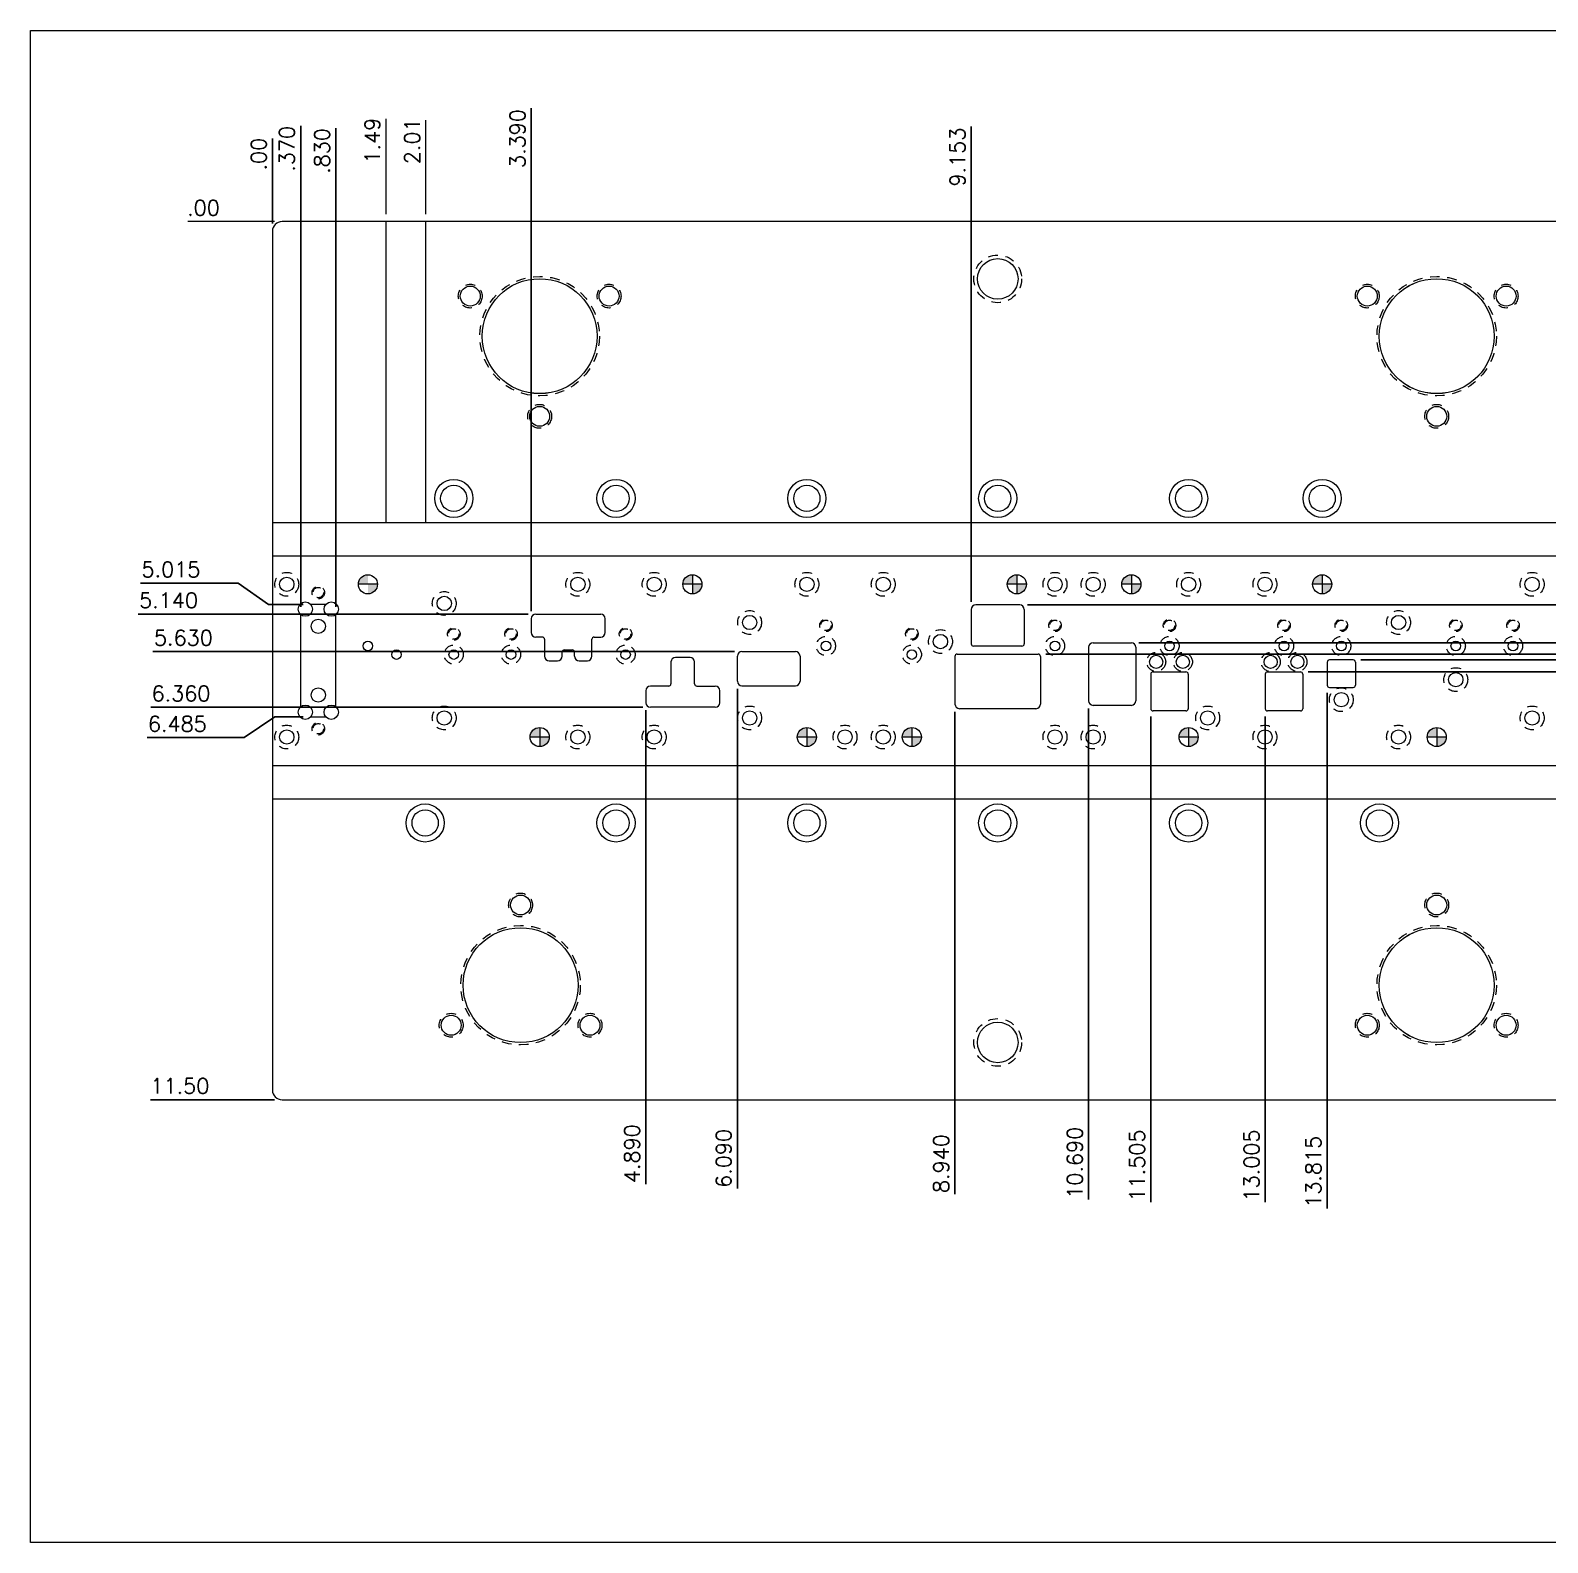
# Model space of a CAD drawing. Header units: inches. Extents: x -3.2 to 71.3, y -17.3 to 2.5.
# Drawn here: x -3.17 to 16.7, y -17.3 to 2.51 of the extents above; entities that cross this region are included whole.
import ezdxf

# ---------------------------------------------------------------- set-up
doc = ezdxf.new("R2010")
doc.units = ezdxf.units.IN
doc.header["$MEASUREMENT"] = 0
doc.header["$PDSIZE"] = 0.05
doc.linetypes.add('HIDDEN2', pattern=[0.1875, 0.125, -0.0625])
for name, color, linetype, lineweight in [('AM_0', 7, 'Continuous', 30), ('STRIPPER-ASSY', 7, 'Continuous', 0), ('STRIPPER-DETAIL', 7, 'Continuous', 0), ('STRIPPER-PLAN_ASSY', 7, 'Continuous', 0)]:
    doc.layers.add(name, color=color, linetype=linetype, lineweight=lineweight)
doc.layers.add('AM_VIEWS', color=1, linetype='Continuous', lineweight=15, plot=False)
doc.styles.get("Standard").update_dxf_attribs({"font": 'ROMANS.SHX'})
doc.dimstyles.new('COMPOSIDIE$6', dxfattribs={"dimscale": 0, "dimtxt": 0.1, "dimasz": 0.1, "dimexe": 0.05, "dimexo": 0.05, "dimgap": 0.04, "dimtad": 1, "dimzin": 4, "dimtxsty": 'Standard', "dimcen": 0, "dimclrd": 3, "dimclre": 7, "dimclrt": 3, "dimazin": 3, "dimtp": 0.1, "dimtm": 0.1, "dimtfac": 0.71, "dimtmove": 0, "dimatfit": 3, "dimfxl": 0.05, "dimtzin": 7, "dimlwd": -1, "dimlwe": -1, "dimarcsym": 1})

# ---------------------------------------------------------------- blocks, each defined once
blk = doc.blocks.new('*D13')
at = {"layer": 'AM_0', "color": 7, "transparency": 16777216}
blk.add_line((0, -0.025), (0, 1.089), dxfattribs=at)
at = {"layer": 'Defpoints', "color": 0, "transparency": 16777216}
for p in [(0, 0.599), (0, 0), (0, -0.125)]:
    blk.add_point(p, dxfattribs=at)
at = {"layer": 'AM_0', "color": 3, "transparency": 16777216, "insert": (-0.18, 0.884), "char_height": 0.2, "attachment_point": 5, "rotation": 90}
blk.add_mtext('\\A1;.00', dxfattribs=at)
blk = doc.blocks.new('*D14')
at = {"layer": 'AM_0', "color": 7, "transparency": 16777216}
blk.add_line((19, -0.025), (19, 1.597), dxfattribs=at)
at = {"layer": 'Defpoints', "color": 0, "transparency": 16777216}
for p in [(19, 0.746), (0, 0), (19, -0.125)]:
    blk.add_point(p, dxfattribs=at)
at = {"layer": 'AM_0', "color": 3, "transparency": 16777216, "insert": (18.82, 1.212), "char_height": 0.2, "attachment_point": 5, "rotation": 90}
blk.add_mtext('\\A1;19.00', dxfattribs=at)
blk = doc.blocks.new('*D15')
at = {"layer": 'AM_0', "color": 7, "transparency": 16777216}
blk.add_line((0.025, -11.5), (-1.599, -11.5), dxfattribs=at)
at = {"layer": 'Defpoints', "color": 0, "transparency": 16777216}
for p in [(0, 0), (-0.747, -11.5), (0.125, -11.5)]:
    blk.add_point(p, dxfattribs=at)
at = {"layer": 'AM_0', "color": 3, "transparency": 16777216, "insert": (-1.213, -11.32), "char_height": 0.2, "attachment_point": 5}
blk.add_mtext('\\A1;11.50', dxfattribs=at)
blk = doc.blocks.new('*D18')
at = {"layer": 'AM_0', "color": 7, "transparency": 16777216}
blk.add_line((25.151, -4.375), (23.611, -4.375), dxfattribs=at)
at = {"layer": 'Defpoints', "color": 0, "transparency": 16777216}
for p in [(-1.05, 0), (24.301, -4.375), (25.251, -4.375)]:
    blk.add_point(p, dxfattribs=at)
at = {"layer": 'AM_0', "color": 3, "transparency": 16777216, "insert": (23.916, -4.195), "char_height": 0.2, "attachment_point": 5}
blk.add_mtext('\\A1;4.38', dxfattribs=at)
blk = doc.blocks.new('*D19')
at = {"layer": 'AM_0', "color": 7, "transparency": 16777216}
blk.add_line((24.843, -3.94), (23.488, -3.94), dxfattribs=at)
at = {"layer": 'Defpoints', "color": 0, "transparency": 16777216}
for p in [(-1.05, 0), (24.187, -3.94), (24.943, -3.94)]:
    blk.add_point(p, dxfattribs=at)
at = {"layer": 'AM_0', "color": 3, "transparency": 16777216, "insert": (23.797, -3.76), "char_height": 0.2, "attachment_point": 5}
blk.add_mtext('\\A1;3.94', dxfattribs=at)
blk = doc.blocks.new('*D20')
at = {"layer": 'AM_0', "color": 7, "transparency": 16777216}
blk.add_line((25.151, -7.125), (23.949, -7.125), dxfattribs=at)
at = {"layer": 'Defpoints', "color": 0, "transparency": 16777216}
for p in [(-1.05, 0), (24.639, -7.125), (25.251, -7.125)]:
    blk.add_point(p, dxfattribs=at)
at = {"layer": 'AM_0', "color": 3, "transparency": 16777216, "insert": (24.254, -6.945), "char_height": 0.2, "attachment_point": 5}
blk.add_mtext('\\A1;7.13', dxfattribs=at)
blk = doc.blocks.new('*D21')
at = {"layer": 'AM_0', "color": 7, "transparency": 16777216}
blk.add_line((24.843, -7.56), (23.728, -7.56), dxfattribs=at)
at = {"layer": 'Defpoints', "color": 0, "transparency": 16777216}
for p in [(-1.05, 0), (24.418, -7.56), (24.943, -7.56)]:
    blk.add_point(p, dxfattribs=at)
at = {"layer": 'AM_0', "color": 3, "transparency": 16777216, "insert": (24.033, -7.38), "char_height": 0.2, "attachment_point": 5}
blk.add_mtext('\\A1;7.56', dxfattribs=at)
blk = doc.blocks.new('*D24')
at = {"layer": 'Defpoints', "color": 0, "transparency": 16777216}
for p in [(-0.62, 0), (0, 0), (0.125, 0)]:
    blk.add_point(p, dxfattribs=at)
at = {"layer": 'STRIPPER-PLAN_ASSY', "color": 7, "transparency": 16777216}
blk.add_line((0.025, 0), (-1.109, 0), dxfattribs=at)
at = {"layer": 'STRIPPER-PLAN_ASSY', "color": 3, "transparency": 16777216, "insert": (-0.904, 0.18), "char_height": 0.2, "attachment_point": 5}
blk.add_mtext('\\A1;.00', dxfattribs=at)
blk = doc.blocks.new('*D30')
at = {"layer": 'Defpoints', "color": 0, "transparency": 16777216}
for p in [(1.488, 0.696), (0, 0), (1.488, 0)]:
    blk.add_point(p, dxfattribs=at)
at = {"layer": 'STRIPPER-PLAN_ASSY', "color": 7, "transparency": 16777216}
blk.add_line((1.488, 0.1), (1.488, 1.347), dxfattribs=at)
at = {"layer": 'STRIPPER-PLAN_ASSY', "color": 3, "transparency": 16777216, "insert": (1.308, 1.061), "char_height": 0.2, "attachment_point": 5, "rotation": 90}
blk.add_mtext('\\A1;1.49', dxfattribs=at)
blk = doc.blocks.new('*D31')
at = {"layer": 'Defpoints', "color": 0, "transparency": 16777216}
for p in [(2.01, 0.696), (0, 0), (2.01, 0)]:
    blk.add_point(p, dxfattribs=at)
at = {"layer": 'STRIPPER-PLAN_ASSY', "color": 7, "transparency": 16777216}
blk.add_line((2.01, 0.1), (2.01, 1.328), dxfattribs=at)
at = {"layer": 'STRIPPER-PLAN_ASSY', "color": 3, "transparency": 16777216, "insert": (1.83, 1.052), "char_height": 0.2, "attachment_point": 5, "rotation": 90}
blk.add_mtext('\\A1;2.01', dxfattribs=at)
blk = doc.blocks.new('*D32')
at = {"layer": 'AM_0', "color": 7, "transparency": 16777216}
blk.add_line((0.37, -5.047), (0.37, 1.254), dxfattribs=at)
at = {"layer": 'Defpoints', "color": 0, "transparency": 16777216}
for p in [(0.37, 0.574), (0, 0), (0.37, -5.147)]:
    blk.add_point(p, dxfattribs=at)
at = {"layer": 'AM_0', "color": 3, "transparency": 16777216, "insert": (0.19, 0.954), "char_height": 0.2, "attachment_point": 5, "rotation": 90}
blk.add_mtext('\\A1;.370', dxfattribs=at)
blk = doc.blocks.new('*D33')
at = {"layer": 'AM_0', "color": 7, "transparency": 16777216}
blk.add_line((0.83, -5.047), (0.83, 1.225), dxfattribs=at)
at = {"layer": 'Defpoints', "color": 0, "transparency": 16777216}
for p in [(0.83, 0.545), (0, 0), (0.83, -5.147)]:
    blk.add_point(p, dxfattribs=at)
at = {"layer": 'AM_0', "color": 3, "transparency": 16777216, "insert": (0.65, 0.925), "char_height": 0.2, "attachment_point": 5, "rotation": 90}
blk.add_mtext('\\A1;.830', dxfattribs=at)
blk = doc.blocks.new('*D34')
at = {"layer": 'AM_0', "color": 7, "transparency": 16777216}
for p, q in [((-0.45, -4.735), (-1.73, -4.735)), ((-0.05, -5.015), (-0.45, -4.735)), ((0.402, -5.015), (-0.05, -5.015))]:
    blk.add_line(p, q, dxfattribs=at)
at = {"layer": 'Defpoints', "color": 0, "transparency": 16777216}
for p in [(0, 0), (-0.85, -4.735), (0.502, -5.015)]:
    blk.add_point(p, dxfattribs=at)
at = {"layer": 'AM_0', "color": 3, "transparency": 16777216, "insert": (-1.33, -4.555), "char_height": 0.2, "attachment_point": 5}
blk.add_mtext('\\A1;5.015', dxfattribs=at)
blk = doc.blocks.new('*D35')
at = {"layer": 'AM_0', "color": 7, "transparency": 16777216}
for p, q in [((0.029, -6.485), (-0.371, -6.758)), ((0.402, -6.485), (0.029, -6.485)), ((-0.371, -6.758), (-1.641, -6.758))]:
    blk.add_line(p, q, dxfattribs=at)
at = {"layer": 'Defpoints', "color": 0, "transparency": 16777216}
for p in [(0, 0), (0.502, -6.485), (-0.771, -6.758)]:
    blk.add_point(p, dxfattribs=at)
at = {"layer": 'AM_0', "color": 3, "transparency": 16777216, "insert": (-1.246, -6.578), "char_height": 0.2, "attachment_point": 5}
blk.add_mtext('\\A1;6.485', dxfattribs=at)
blk = doc.blocks.new('*D36')
at = {"layer": 'AM_0', "color": 7, "transparency": 16777216}
blk.add_line((3.39, -5.1), (3.39, 1.488), dxfattribs=at)
at = {"layer": 'Defpoints', "color": 0, "transparency": 16777216}
for p in [(3.39, 0.608), (0, 0), (3.39, -5.2)]:
    blk.add_point(p, dxfattribs=at)
at = {"layer": 'AM_0', "color": 3, "transparency": 16777216, "insert": (3.21, 1.088), "char_height": 0.2, "attachment_point": 5, "rotation": 90}
blk.add_mtext('\\A1;3.390', dxfattribs=at)
blk = doc.blocks.new('*D37')
at = {"layer": 'AM_0', "color": 7, "transparency": 16777216}
blk.add_line((4.89, -6.4), (4.89, -12.607), dxfattribs=at)
at = {"layer": 'Defpoints', "color": 0, "transparency": 16777216}
for p in [(0, 0), (4.89, -6.3), (4.89, -11.727)]:
    blk.add_point(p, dxfattribs=at)
at = {"layer": 'AM_0', "color": 3, "transparency": 16777216, "insert": (4.71, -12.207), "char_height": 0.2, "attachment_point": 5, "rotation": 90}
blk.add_mtext('\\A1;4.890', dxfattribs=at)
blk = doc.blocks.new('*D38')
at = {"layer": 'AM_0', "color": 7, "transparency": 16777216}
blk.add_line((6.09, -6.12), (6.09, -12.665), dxfattribs=at)
at = {"layer": 'Defpoints', "color": 0, "transparency": 16777216}
for p in [(0, 0), (6.09, -6.02), (6.09, -11.794)]:
    blk.add_point(p, dxfattribs=at)
at = {"layer": 'AM_0', "color": 3, "transparency": 16777216, "insert": (5.91, -12.269), "char_height": 0.2, "attachment_point": 5, "rotation": 90}
blk.add_mtext('\\A1;6.090', dxfattribs=at)
blk = doc.blocks.new('*D39')
at = {"layer": 'AM_0', "color": 7, "transparency": 16777216}
blk.add_line((8.94, -6.419), (8.94, -12.737), dxfattribs=at)
at = {"layer": 'Defpoints', "color": 0, "transparency": 16777216}
for p in [(0, 0), (8.94, -6.319), (8.94, -11.857)]:
    blk.add_point(p, dxfattribs=at)
at = {"layer": 'AM_0', "color": 3, "transparency": 16777216, "insert": (8.76, -12.337), "char_height": 0.2, "attachment_point": 5, "rotation": 90}
blk.add_mtext('\\A1;8.940', dxfattribs=at)
blk = doc.blocks.new('*D40')
at = {"layer": 'AM_0', "color": 7, "transparency": 16777216}
blk.add_line((9.153, -4.98), (9.153, 1.245), dxfattribs=at)
at = {"layer": 'Defpoints', "color": 0, "transparency": 16777216}
for p in [(9.153, 0.365), (0, 0), (9.153, -5.08)]:
    blk.add_point(p, dxfattribs=at)
at = {"layer": 'AM_0', "color": 3, "transparency": 16777216, "insert": (8.973, 0.845), "char_height": 0.2, "attachment_point": 5, "rotation": 90}
blk.add_mtext('\\A1;9.153', dxfattribs=at)
blk = doc.blocks.new('*D41')
at = {"layer": 'AM_0', "color": 7, "transparency": 16777216}
blk.add_line((10.69, -6.375), (10.69, -12.807), dxfattribs=at)
at = {"layer": 'Defpoints', "color": 0, "transparency": 16777216}
for p in [(0, 0), (10.69, -6.275), (10.69, -11.765)]:
    blk.add_point(p, dxfattribs=at)
at = {"layer": 'AM_0', "color": 3, "transparency": 16777216, "insert": (10.51, -12.326), "char_height": 0.2, "attachment_point": 5, "rotation": 90}
blk.add_mtext('\\A1;10.690', dxfattribs=at)
blk = doc.blocks.new('*D42')
at = {"layer": 'AM_0', "color": 7, "transparency": 16777216}
blk.add_line((11.505, -6.479), (11.505, -12.843), dxfattribs=at)
at = {"layer": 'Defpoints', "color": 0, "transparency": 16777216}
for p in [(0, 0), (11.505, -6.379), (11.505, -11.801)]:
    blk.add_point(p, dxfattribs=at)
at = {"layer": 'AM_0', "color": 3, "transparency": 16777216, "insert": (11.325, -12.362), "char_height": 0.2, "attachment_point": 5, "rotation": 90}
blk.add_mtext('\\A1;11.505', dxfattribs=at)
blk = doc.blocks.new('*D43')
at = {"layer": 'AM_0', "color": 7, "transparency": 16777216}
blk.add_line((13.005, -6.479), (13.005, -12.843), dxfattribs=at)
at = {"layer": 'Defpoints', "color": 0, "transparency": 16777216}
for p in [(0, 0), (13.005, -6.379), (13.005, -11.802)]:
    blk.add_point(p, dxfattribs=at)
at = {"layer": 'AM_0', "color": 3, "transparency": 16777216, "insert": (12.825, -12.362), "char_height": 0.2, "attachment_point": 5, "rotation": 90}
blk.add_mtext('\\A1;13.005', dxfattribs=at)
blk = doc.blocks.new('*D44')
at = {"layer": 'AM_0', "color": 7, "transparency": 16777216}
blk.add_line((13.815, -6.171), (13.815, -12.926), dxfattribs=at)
at = {"layer": 'Defpoints', "color": 0, "transparency": 16777216}
for p in [(0, 0), (13.815, -6.071), (13.815, -11.884)]:
    blk.add_point(p, dxfattribs=at)
at = {"layer": 'AM_0', "color": 3, "transparency": 16777216, "insert": (13.635, -12.445), "char_height": 0.2, "attachment_point": 5, "rotation": 90}
blk.add_mtext('\\A1;13.815', dxfattribs=at)
blk = doc.blocks.new('*D45')
at = {"layer": 'AM_0', "color": 7, "transparency": 16777216}
blk.add_line((17.805, -6.02), (17.805, -12.942), dxfattribs=at)
at = {"layer": 'Defpoints', "color": 0, "transparency": 16777216}
for p in [(0, 0), (17.805, -5.92), (17.805, -11.9)]:
    blk.add_point(p, dxfattribs=at)
at = {"layer": 'AM_0', "color": 3, "transparency": 16777216, "insert": (17.625, -12.461), "char_height": 0.2, "attachment_point": 5, "rotation": 90}
blk.add_mtext('\\A1;17.805', dxfattribs=at)
blk = doc.blocks.new('*D46')
at = {"layer": 'AM_0', "color": 7, "transparency": 16777216}
for p, q in [((18.785, -5.36), (19.136, -4.877)), ((19.136, -4.877), (20.416, -4.877)), ((18.485, -5.36), (18.785, -5.36))]:
    blk.add_line(p, q, dxfattribs=at)
at = {"layer": 'Defpoints', "color": 0, "transparency": 16777216}
for p in [(0, 0), (19.536, -4.877), (18.385, -5.36)]:
    blk.add_point(p, dxfattribs=at)
at = {"layer": 'AM_0', "color": 3, "transparency": 16777216, "insert": (20.016, -4.697), "char_height": 0.2, "attachment_point": 5}
blk.add_mtext('\\A1;5.360', dxfattribs=at)
blk = doc.blocks.new('*D47')
at = {"layer": 'AM_0', "color": 7, "transparency": 16777216}
for p, q in [((14.255, -5.741), (18.79, -5.741)), ((18.79, -5.741), (19.19, -6.12)), ((19.19, -6.12), (20.413, -6.12))]:
    blk.add_line(p, q, dxfattribs=at)
at = {"layer": 'Defpoints', "color": 0, "transparency": 16777216}
for p in [(0, 0), (14.155, -5.741), (19.59, -6.12)]:
    blk.add_point(p, dxfattribs=at)
at = {"layer": 'AM_0', "color": 3, "transparency": 16777216, "insert": (20.041, -5.94), "char_height": 0.2, "attachment_point": 5}
blk.add_mtext('\\A1;5.741', dxfattribs=at)
blk = doc.blocks.new('*D48')
at = {"layer": 'AM_0', "color": 7, "transparency": 16777216}
for p, q in [((13.565, -5.896), (18.783, -5.896)), ((18.783, -5.896), (19.183, -6.686)), ((19.183, -6.686), (21.111, -6.686))]:
    blk.add_line(p, q, dxfattribs=at)
at = {"layer": 'Defpoints', "color": 0, "transparency": 16777216}
for p in [(0, 0), (13.465, -5.896), (19.583, -6.686)]:
    blk.add_point(p, dxfattribs=at)
at = {"layer": 'AM_0', "color": 3, "transparency": 16777216, "insert": (20.387, -6.454), "char_height": 0.2, "attachment_point": 5}
blk.add_mtext('\\A1;(2) 5.896', dxfattribs=at)
blk = doc.blocks.new('*D49')
at = {"layer": 'AM_0', "color": 7, "transparency": 16777216}
for p, q in [((18.737, -5.515), (19.137, -5.278)), ((19.137, -5.278), (20.417, -5.278)), ((11.35, -5.515), (18.737, -5.515))]:
    blk.add_line(p, q, dxfattribs=at)
at = {"layer": 'Defpoints', "color": 0, "transparency": 16777216}
for p in [(0, 0), (19.537, -5.278), (11.25, -5.515)]:
    blk.add_point(p, dxfattribs=at)
at = {"layer": 'AM_0', "color": 3, "transparency": 16777216, "insert": (20.017, -5.098), "char_height": 0.2, "attachment_point": 5}
blk.add_mtext('\\A1;5.515', dxfattribs=at)
blk = doc.blocks.new('*D50')
at = {"layer": 'AM_0', "color": 7, "transparency": 16777216}
for p, q in [((18.747, -5.02), (19.147, -4.487)), ((19.147, -4.487), (20.427, -4.487)), ((9.888, -5.02), (18.747, -5.02))]:
    blk.add_line(p, q, dxfattribs=at)
at = {"layer": 'Defpoints', "color": 0, "transparency": 16777216}
for p in [(0, 0), (19.547, -4.487), (9.788, -5.02)]:
    blk.add_point(p, dxfattribs=at)
at = {"layer": 'AM_0', "color": 3, "transparency": 16777216, "insert": (20.027, -4.307), "char_height": 0.2, "attachment_point": 5}
blk.add_mtext('\\A1;5.020', dxfattribs=at)
blk = doc.blocks.new('*D51')
at = {"layer": 'AM_0', "color": 7, "transparency": 16777216}
blk.add_line((10.13, -5.664), (20.352, -5.664), dxfattribs=at)
at = {"layer": 'Defpoints', "color": 0, "transparency": 16777216}
for p in [(0, 0), (10.03, -5.664), (19.462, -5.664)]:
    blk.add_point(p, dxfattribs=at)
at = {"layer": 'AM_0', "color": 3, "transparency": 16777216, "insert": (19.947, -5.484), "char_height": 0.2, "attachment_point": 5}
blk.add_mtext('\\A1;5.664', dxfattribs=at)
blk = doc.blocks.new('*D52')
at = {"layer": 'AM_0', "color": 7, "transparency": 16777216}
blk.add_line((3.35, -5.14), (-1.761, -5.14), dxfattribs=at)
at = {"layer": 'Defpoints', "color": 0, "transparency": 16777216}
for p in [(0, 0), (-0.881, -5.14), (3.45, -5.14)]:
    blk.add_point(p, dxfattribs=at)
at = {"layer": 'AM_0', "color": 3, "transparency": 16777216, "insert": (-1.361, -4.96), "char_height": 0.2, "attachment_point": 5}
blk.add_mtext('\\A1;5.140', dxfattribs=at)
blk = doc.blocks.new('*D53')
at = {"layer": 'AM_0', "color": 7, "transparency": 16777216}
blk.add_line((4.85, -6.36), (-1.593, -6.36), dxfattribs=at)
at = {"layer": 'Defpoints', "color": 0, "transparency": 16777216}
for p in [(0, 0), (-0.722, -6.36), (4.95, -6.36)]:
    blk.add_point(p, dxfattribs=at)
at = {"layer": 'AM_0', "color": 3, "transparency": 16777216, "insert": (-1.198, -6.18), "char_height": 0.2, "attachment_point": 5}
blk.add_mtext('\\A1;6.360', dxfattribs=at)
blk = doc.blocks.new('*D54')
at = {"layer": 'AM_0', "color": 7, "transparency": 16777216}
blk.add_line((6.05, -5.63), (-1.567, -5.63), dxfattribs=at)
at = {"layer": 'Defpoints', "color": 0, "transparency": 16777216}
for p in [(0, 0), (-0.687, -5.63), (6.15, -5.63)]:
    blk.add_point(p, dxfattribs=at)
at = {"layer": 'AM_0', "color": 3, "transparency": 16777216, "insert": (-1.167, -5.45), "char_height": 0.2, "attachment_point": 5}
blk.add_mtext('\\A1;5.630', dxfattribs=at)

msp = doc.modelspace()

# ---------------------------------------------------------------- hatches: boundary and pattern name
at = {"layer": 'STRIPPER-DETAIL'}
h = msp.add_hatch(color=7, dxfattribs=at)
h.paths.add_polyline_path([(1.25, -4.75), (1.25, -4.625, 0.4142136), (1.125, -4.75)])
h.paths.add_polyline_path([(1.25, -4.875, 0.4142136), (1.375, -4.75), (1.25, -4.75)])
h = msp.add_hatch(color=7, dxfattribs=at)
h.paths.add_polyline_path([(5.5, -4.75), (5.5, -4.625, 0.4142136), (5.375, -4.75)])
h.paths.add_polyline_path([(5.5, -4.875, 0.4142136), (5.625, -4.75), (5.5, -4.75)])
h = msp.add_hatch(color=7, dxfattribs=at)
h.paths.add_polyline_path([(9.75, -4.75), (9.75, -4.625, 0.4142136), (9.625, -4.75)])
h.paths.add_polyline_path([(9.75, -4.875, 0.4142136), (9.875, -4.75), (9.75, -4.75)])
h = msp.add_hatch(color=7, dxfattribs=at)
h.paths.add_polyline_path([(11.25, -4.75), (11.25, -4.625, 0.4142136), (11.125, -4.75)])
h.paths.add_polyline_path([(11.25, -4.875, 0.4142136), (11.375, -4.75), (11.25, -4.75)])
h = msp.add_hatch(color=7, dxfattribs=at)
h.paths.add_polyline_path([(13.75, -4.75), (13.75, -4.625, 0.4142136), (13.625, -4.75)])
h.paths.add_polyline_path([(13.75, -4.875, 0.4142136), (13.875, -4.75), (13.75, -4.75)])
h = msp.add_hatch(color=7, dxfattribs=at)
h.paths.add_polyline_path([(3.5, -6.75), (3.5, -6.625, 0.4142136), (3.375, -6.75)])
h.paths.add_polyline_path([(3.5, -6.875, 0.4142136), (3.625, -6.75), (3.5, -6.75)])
h = msp.add_hatch(color=7, dxfattribs=at)
h.paths.add_polyline_path([(7, -6.75), (7, -6.625, 0.4142136), (6.875, -6.75)])
h.paths.add_polyline_path([(7, -6.875, 0.4142136), (7.125, -6.75), (7, -6.75)])
h = msp.add_hatch(color=7, dxfattribs=at)
h.paths.add_polyline_path([(8.375, -6.75), (8.375, -6.625, 0.4142136), (8.25, -6.75)])
h.paths.add_polyline_path([(8.375, -6.875, 0.4142136), (8.5, -6.75), (8.375, -6.75)])
h = msp.add_hatch(color=7, dxfattribs=at)
h.paths.add_polyline_path([(12, -6.75), (12, -6.625, 0.4142136), (11.875, -6.75)])
h.paths.add_polyline_path([(12, -6.875, 0.4142136), (12.125, -6.75), (12, -6.75)])
h = msp.add_hatch(color=7, dxfattribs=at)
h.paths.add_polyline_path([(15.25, -6.75), (15.25, -6.625, 0.4142136), (15.125, -6.75)])
h.paths.add_polyline_path([(15.25, -6.875, 0.4142136), (15.375, -6.75), (15.25, -6.75)])

# ---------------------------------------------------------------- linework, layer by layer
at = {"layer": 'AM_VIEWS'}
msp.add_lwpolyline([(28.6109, -17.3014), (-3.1713, -17.3014), (-3.1713, 2.5054), (28.6109, 2.5054)], close=True, dxfattribs=at)
at = {"layer": 'STRIPPER-ASSY', "color": 2, "linetype": 'Continuous'}
for centre in [(3.5, -1.5), (15.25, -1.5), (3.25, -10), (15.25, -10)]:
    msp.add_circle(centre, 0.7524, dxfattribs=at)
at = {"layer": 'STRIPPER-ASSY', "color": 7}
for centre in [(0.6, -5.3), (0.6, -6.2)]:
    msp.add_circle(centre, 0.0938, dxfattribs=at)
at = {"layer": 'STRIPPER-DETAIL'}
for p, q in [((1.375, -4.75), (1.125, -4.75)), ((5.625, -4.75), (5.375, -4.75)), ((5.5, -4.625), (5.5, -4.875)), ((9.875, -4.75), (9.625, -4.75)), ((9.75, -4.625), (9.75, -4.875)), ((11.375, -4.75), (11.125, -4.75)), ((11.25, -4.625), (11.25, -4.875)), ((13.875, -4.75), (13.625, -4.75)), ((13.75, -4.625), (13.75, -4.875)), ((3.625, -6.75), (3.375, -6.75)), ((3.5, -6.625), (3.5, -6.875)), ((7.125, -6.75), (6.875, -6.75)), ((7, -6.625), (7, -6.875)), ((8.5, -6.75), (8.25, -6.75)), ((8.375, -6.625), (8.375, -6.875)), ((12.125, -6.75), (11.875, -6.75)), ((12, -6.625), (12, -6.875)), ((15.375, -6.75), (15.125, -6.75)), ((15.25, -6.625), (15.25, -6.875))]:
    msp.add_line(p, q, dxfattribs=at)
at = {"layer": 'STRIPPER-DETAIL', "color": 1, "linetype": 'Continuous'}
for p, q in [((0.37, -6.353), (0.37, -5.147)), ((0.698, -5.015), (0.502, -5.015)), ((0.83, -6.353), (0.83, -5.147)), ((0.502, -6.485), (0.698, -6.485))]:
    msp.add_line(p, q, dxfattribs=at)
at = {"layer": 'STRIPPER-DETAIL', "color": 2}
for p, q in [((3.45, -5.14), (4.3, -5.14)), ((9.1525, -5.08), (9.1525, -5.53)), ((9.7875, -5.02), (9.2125, -5.02)), ((9.8475, -5.08), (9.8475, -5.53)), ((3.39, -5.2), (3.39, -5.3804)), ((4.36, -5.3804), (4.36, -5.2)), ((3.535, -5.4404), (3.45, -5.4404)), ((3.565, -5.4704), (3.565, -5.6914)), ((4.185, -5.6914), (4.185, -5.4704)), ((4.215, -5.4404), (4.3, -5.4404)), ((9.8175, -5.56), (9.1825, -5.56)), ((10.75, -5.515), (11.25, -5.515)), ((3.625, -5.7514), (3.7329, -5.7514)), ((3.7929, -5.6914), (3.7929, -5.64)), ((3.8229, -5.61), (3.9271, -5.61)), ((3.9571, -5.6914), (3.9571, -5.64)), ((4.0171, -5.7514), (4.125, -5.7514)), ((5.47, -5.7072), (5.28, -5.7072)), ((6.09, -6.0202), (6.09, -5.6902)), ((6.15, -5.6302), (6.85, -5.6302)), ((6.91, -5.6902), (6.91, -6.0202)), ((8.94, -5.6936), (8.94, -6.3186)), ((8.97, -5.6636), (10.03, -5.6636)), ((10.06, -5.6936), (10.06, -6.3186)), ((10.69, -5.575), (10.69, -6.275)), ((11.31, -5.575), (11.31, -6.275)), ((5.22, -5.7672), (5.22, -6.0539)), ((5.53, -6.0539), (5.53, -5.7672)), ((11.505, -5.9262), (11.505, -6.3787)), ((11.535, -5.8962), (11.965, -5.8962)), ((11.995, -5.9262), (11.995, -6.3787)), ((13.005, -5.9262), (13.005, -6.3787)), ((13.035, -5.8962), (13.465, -5.8962)), ((13.495, -5.9262), (13.495, -6.3787)), ((4.89, -6.1439), (4.89, -6.3)), ((5.19, -6.0839), (4.95, -6.0839)), ((5.56, -6.0839), (5.8, -6.0839)), ((5.86, -6.3), (5.86, -6.1439)), ((6.15, -6.0802), (6.85, -6.0802)), ((11.25, -6.335), (10.75, -6.335)), ((5.8, -6.36), (4.95, -6.36)), ((10, -6.3786), (9, -6.3786)), ((11.965, -6.4087), (11.535, -6.4087)), ((13.465, -6.4087), (13.035, -6.4087))]:
    msp.add_line(p, q, dxfattribs=at)
at = {"layer": 'STRIPPER-DETAIL', "color": 2, "lineweight": 15}
for p, q in [((14.155, -5.7406), (13.845, -5.7406)), ((13.815, -5.7706), (13.815, -6.0706)), ((14.185, -5.7706), (14.185, -6.0706)), ((13.845, -6.1006), (14.155, -6.1006))]:
    msp.add_line(p, q, dxfattribs=at)
at = {"layer": 'STRIPPER-DETAIL', "color": 7, "linetype": 'HIDDEN2'}
for centre, radius in [((3.5, -1.5), 0.7825), ((15.25, -1.5), 0.7825), ((2.5907, -0.975), 0.1562), ((4.4093, -0.975), 0.1562), ((14.3407, -0.975), 0.1562), ((16.1593, -0.975), 0.1562), ((3.5, -2.55), 0.1562), ((15.25, -2.55), 0.1562), ((0.1875, -4.75), 0.1562), ((4, -4.75), 0.1562), ((5, -4.75), 0.1562), ((7, -4.75), 0.1562), ((8, -4.75), 0.1562), ((10.25, -4.75), 0.1562), ((10.75, -4.75), 0.1562), ((12, -4.75), 0.1562), ((13, -4.75), 0.1562), ((16.5, -4.75), 0.1562), ((0.6004, -4.858), 0.082), ((2.25, -5), 0.1562), ((6.25, -5.25), 0.1562), ((14.75, -5.25), 0.1562), ((2.375, -5.4), 0.082), ((2.375, -5.4), 0.068), ((3.125, -5.4), 0.082), ((3.125, -5.4), 0.068), ((4.625, -5.4), 0.082), ((4.625, -5.4), 0.068), ((7.25, -5.2876), 0.082), ((7.25, -5.2876), 0.068), ((8.375, -5.4), 0.082), ((8.375, -5.4), 0.068), ((8.75, -5.5), 0.1562), ((10.25, -5.2876), 0.082), ((10.25, -5.2876), 0.068), ((11.75, -5.2876), 0.082), ((11.75, -5.2876), 0.068), ((13.25, -5.2876), 0.082), ((13.25, -5.2876), 0.068), ((14, -5.2876), 0.082), ((14, -5.2876), 0.068), ((15.5, -5.2876), 0.082), ((15.5, -5.2876), 0.068), ((16.25, -5.2876), 0.082), ((16.25, -5.2876), 0.068), ((2.375, -5.67), 0.125), ((3.125, -5.67), 0.125), ((4.625, -5.67), 0.125), ((7.25, -5.5576), 0.125), ((8.375, -5.67), 0.125), ((10.25, -5.5576), 0.125), ((11.75, -5.5576), 0.125), ((13.25, -5.5576), 0.125), ((14, -5.5576), 0.125), ((15.5, -5.5576), 0.125), ((16.25, -5.5576), 0.125), ((11.575, -5.766), 0.125), ((11.925, -5.766), 0.125), ((13.075, -5.766), 0.125), ((13.425, -5.766), 0.125), ((15.5, -5.9985), 0.1562), ((14, -6.261), 0.1562), ((2.25, -6.5), 0.1562), ((6.25, -6.5), 0.1562), ((12.25, -6.5), 0.1562), ((16.5, -6.5), 0.1562), ((0.1875, -6.75), 0.1562), ((0.6004, -6.642), 0.082), ((4, -6.75), 0.1562), ((5, -6.75), 0.1562), ((7.5, -6.75), 0.1562), ((8, -6.75), 0.1562), ((10.25, -6.75), 0.1562), ((10.75, -6.75), 0.1562), ((13, -6.75), 0.1562), ((14.75, -6.75), 0.1562), ((3.25, -8.95), 0.1562), ((15.25, -8.95), 0.1562), ((3.25, -10), 0.7825), ((15.25, -10), 0.7825), ((2.3407, -10.525), 0.1562), ((4.1593, -10.525), 0.1562), ((14.3407, -10.525), 0.1562), ((16.1593, -10.525), 0.1562)]:
    msp.add_circle(centre, radius, dxfattribs=at)
at = {"layer": 'STRIPPER-DETAIL', "color": 1, "linetype": 'Continuous'}
for centre, radius in [((3.5, -1.5), 0.7525), ((15.25, -1.5), 0.7525), ((2.5907, -0.975), 0.1305), ((4.4093, -0.975), 0.1305), ((14.3407, -0.975), 0.1305), ((16.1593, -0.975), 0.1305), ((3.5, -2.55), 0.1305), ((15.25, -2.55), 0.1305), ((0.1875, -4.75), 0.0938), ((4, -4.75), 0.0938), ((5, -4.75), 0.0938), ((7, -4.75), 0.0938), ((8, -4.75), 0.0938), ((10.25, -4.75), 0.0938), ((10.75, -4.75), 0.0938), ((12, -4.75), 0.0938), ((13, -4.75), 0.0938), ((16.5, -4.75), 0.0938), ((2.25, -5), 0.0938), ((0.43, -5.075), 0.0938), ((0.77, -5.075), 0.0938), ((6.25, -5.25), 0.0938), ((14.75, -5.25), 0.0938), ((7.25, -5.5576), 0.063), ((8.75, -5.5), 0.0938), ((10.25, -5.5576), 0.063), ((11.75, -5.5576), 0.063), ((13.25, -5.5576), 0.063), ((14, -5.5576), 0.063), ((15.5, -5.5576), 0.063), ((16.25, -5.5576), 0.063), ((2.375, -5.67), 0.063), ((3.125, -5.67), 0.063), ((4.625, -5.67), 0.063), ((8.375, -5.67), 0.063), ((11.575, -5.766), 0.086), ((11.925, -5.766), 0.086), ((13.075, -5.766), 0.086), ((13.425, -5.766), 0.086), ((15.5, -5.9985), 0.0938), ((0.43, -6.425), 0.0938), ((0.77, -6.425), 0.0938), ((14, -6.261), 0.0938), ((2.25, -6.5), 0.0938), ((6.25, -6.5), 0.0938), ((12.25, -6.5), 0.0938), ((16.5, -6.5), 0.0938), ((0.1875, -6.75), 0.0938), ((4, -6.75), 0.0938), ((5, -6.75), 0.0938), ((7.5, -6.75), 0.0938), ((8, -6.75), 0.0938), ((10.25, -6.75), 0.0938), ((10.75, -6.75), 0.0938), ((13, -6.75), 0.0938), ((14.75, -6.75), 0.0938), ((3.25, -8.95), 0.1305), ((15.25, -8.95), 0.1305), ((3.25, -10), 0.7525), ((15.25, -10), 0.7525), ((2.3407, -10.525), 0.1305), ((4.1593, -10.525), 0.1305), ((14.3407, -10.525), 0.1305), ((16.1593, -10.525), 0.1305)]:
    msp.add_circle(centre, radius, dxfattribs=at)
at = {"layer": 'STRIPPER-DETAIL'}
for centre, radius in [((1.25, -4.75), 0.125), ((5.5, -4.75), 0.125), ((9.75, -4.75), 0.125), ((11.25, -4.75), 0.125), ((13.75, -4.75), 0.125), ((1.25, -5.5576), 0.0625), ((1.625, -5.67), 0.0625), ((3.5, -6.75), 0.125), ((7, -6.75), 0.125), ((8.375, -6.75), 0.125), ((12, -6.75), 0.125), ((15.25, -6.75), 0.125)]:
    msp.add_circle(centre, radius, dxfattribs=at)
at = {"layer": 'STRIPPER-DETAIL', "color": 1, "linetype": 'HIDDEN2'}
for centre in [(0.6004, -4.858), (0.6004, -6.642)]:
    msp.add_circle(centre, 0.068, dxfattribs=at)
at = {"layer": 'STRIPPER-DETAIL', "color": 2}
for centre, radius, start, end in [((3.45, -5.2), 0.06, 90, 180), ((4.3, -5.2), 0.06, 0, 90), ((9.2125, -5.08), 0.06, 90, 180), ((9.7875, -5.08), 0.06, 360, 90), ((3.45, -5.3804), 0.06, 180, 270), ((3.535, -5.4704), 0.03, 360, 90), ((4.215, -5.4704), 0.03, 90, 180), ((4.3, -5.3804), 0.06, 270, 0), ((9.1825, -5.53), 0.03, 180, 270), ((9.8175, -5.53), 0.03, 270, 360), ((10.75, -5.575), 0.06, 90, 180), ((11.25, -5.575), 0.06, 360, 90), ((3.625, -5.6914), 0.06, 180, 270), ((3.7329, -5.6914), 0.06, 270, 0), ((3.8229, -5.64), 0.03, 90, 180), ((3.9271, -5.64), 0.03, 0, 90), ((4.0171, -5.6914), 0.06, 180, 270), ((4.125, -5.6914), 0.06, 270, 0), ((5.28, -5.7672), 0.06, 90, 180), ((5.47, -5.7672), 0.06, 0, 90), ((6.15, -5.6902), 0.06, 90, 180), ((6.85, -5.6902), 0.06, 0, 90), ((8.97, -5.6936), 0.03, 90, 180), ((10.03, -5.6936), 0.03, 0, 90), ((13.845, -5.7706), 0.03, 90, 180), ((14.155, -5.7706), 0.03, 0, 90), ((11.535, -5.9262), 0.03, 90, 180), ((11.965, -5.9262), 0.03, 0, 90), ((13.035, -5.9262), 0.03, 90, 180), ((13.465, -5.9262), 0.03, 0, 90), ((4.95, -6.1439), 0.06, 90, 180), ((5.19, -6.0539), 0.03, 270, 0), ((5.56, -6.0539), 0.03, 180, 270), ((5.8, -6.1439), 0.06, 0, 90), ((6.15, -6.0202), 0.06, 180, 270), ((6.85, -6.0202), 0.06, 270, 0), ((13.845, -6.0706), 0.03, 180, 270), ((14.155, -6.0706), 0.03, 270, 360), ((4.95, -6.3), 0.06, 180, 270), ((5.8, -6.3), 0.06, 270, 0), ((9, -6.3186), 0.06, 180, 270), ((10, -6.3186), 0.06, 270, 360), ((10.75, -6.275), 0.06, 180, 270), ((11.25, -6.275), 0.06, 270, 360), ((11.535, -6.3787), 0.03, 180, 270), ((11.965, -6.3787), 0.03, 270, 0), ((13.035, -6.3787), 0.03, 180, 270), ((13.465, -6.3787), 0.03, 270, 0)]:
    msp.add_arc(centre, radius, start, end, dxfattribs=at)
at = {"layer": 'STRIPPER-PLAN_ASSY', "color": 2, "lineweight": 15}
for p, q in [((18.875, 0), (0.125, 0)), ((1.488, -3.94), (1.488, 0)), ((2.01, -3.94), (2.01, 0)), ((0, -0.125), (0, -11.375)), ((0, -3.94), (19, -3.94)), ((0, -4.375), (19, -4.375)), ((0, -7.125), (19, -7.125)), ((0, -7.56), (19, -7.56)), ((0.125, -11.5), (18.875, -11.5))]:
    msp.add_line(p, q, dxfattribs=at)
at = {"layer": 'STRIPPER-PLAN_ASSY', "color": 7, "linetype": 'HIDDEN2'}
for centre in [(9.5, -0.75), (9.5, -10.75)]:
    msp.add_circle(centre, 0.3125, dxfattribs=at)
at = {"layer": 'STRIPPER-PLAN_ASSY', "color": 2, "lineweight": 15}
for centre in [(9.5, -0.75), (9.5, -10.75)]:
    msp.add_circle(centre, 0.2656, dxfattribs=at)
at = {"layer": 'STRIPPER-PLAN_ASSY', "color": 1, "linetype": 'Continuous'}
for centre, radius in [((2.375, -3.625), 0.25), ((4.5, -3.625), 0.25), ((7, -3.625), 0.25), ((9.5, -3.625), 0.25), ((12, -3.625), 0.25), ((13.75, -3.625), 0.25), ((2.375, -3.625), 0.1719), ((4.5, -3.625), 0.1719), ((7, -3.625), 0.1719), ((9.5, -3.625), 0.1719), ((12, -3.625), 0.1719), ((13.75, -3.625), 0.1719), ((2, -7.875), 0.25), ((2, -7.875), 0.1719), ((4.5, -7.875), 0.25), ((4.5, -7.875), 0.1719), ((7, -7.875), 0.25), ((7, -7.875), 0.1719), ((9.5, -7.875), 0.25), ((9.5, -7.875), 0.1719), ((12, -7.875), 0.25), ((12, -7.875), 0.1719), ((14.5, -7.875), 0.25), ((14.5, -7.875), 0.1719)]:
    msp.add_circle(centre, radius, dxfattribs=at)
at = {"layer": 'STRIPPER-PLAN_ASSY', "color": 2}
for centre, start, end in [((0.125, -0.125), 90, 180), ((0.125, -11.375), 180, 270)]:
    msp.add_arc(centre, 0.125, start, end, dxfattribs=at)

# ---------------------------------------------------------------- texts
at = {"layer": 'AM_0', "color": 3, "insert": (10.4955, -10.4942), "char_height": 0.2, "attachment_point": 1}
msp.add_mtext('\\A1;', dxfattribs=at)
msp.add_mtext('\\A1;', dxfattribs=at)

# ---------------------------------------------------------------- dimensions: what is measured, and where the dimension line sits
at = {"layer": 'AM_0'}
for feature_location, offset, dtype, origin, override, picture, middle in [((19, -0.125), (0, 0.8709), 1, (0, 0), {"dimscale": 2, "dimdec": 2}, '*D14', (18.82, 1.2116)), ((3.39, -5.2), (0, 5.8078), 1, (0, 0), {"dimscale": 2, "dimdec": 3}, '*D36', (3.21, 1.0878)), ((0.37, -5.147), (0, 5.7212), 1, (0, 0), {"dimscale": 2, "dimdec": 3}, '*D32', (0.19, 0.9542)), ((9.1525, -5.08), (0, 5.4445181692), 1, (0, 0), {"dimscale": 2, "dimdec": 3}, '*D40', (8.9725, 0.8445181692)), ((0.83, -5.147), (0, 5.6916), 1, (0, 0), {"dimscale": 2, "dimdec": 3}, '*D33', (0.65, 0.9245)), ((0, -0.125), (0, 0.724398457), 1, (0, 0), {"dimscale": 2, "dimdec": 2}, '*D13', (-0.18, 0.8841603617)), ((3.45, -5.14), (-4.3307, 0), 0, (0, 0), {"dimscale": 2, "dimdec": 3}, '*D52', (-1.3607, -4.96)), ((0.502, -5.015), (-1.3524, 0.2805), 0, (0, 0), {"dimscale": 2, "dimdec": 3}, '*D34', (-1.3304, -4.5545)), ((0.502, -6.485), (-1.2727, -0.2728), 0, (0, 0), {"dimscale": 2, "dimdec": 3}, '*D35', (-1.2459, -6.5778)), ((0.125, -11.5), (-0.8724, 0), 0, (0, 0), {"dimscale": 2, "dimdec": 2}, '*D15', (-1.2131, -11.32)), ((4.95, -6.36), (-5.6725, 0), 0, (0, 0), {"dimscale": 2, "dimdec": 3}, '*D53', (-1.1977, -6.18)), ((6.15, -5.6302), (-6.8374, 0), 0, (0, 0), {"dimscale": 2, "dimdec": 3}, '*D54', (-1.1674, -5.4502)), ((25.250896782, -4.375), (-0.9502084628, 0), 0, (-1.0498558338, 0), {"dimscale": 2, "dimdec": 2}, '*D18', (23.9159264144, -4.195)), ((24.9429, -3.94), (-0.7561, 0), 0, (-1.0499, 0), {"dimscale": 2, "dimdec": 2}, '*D19', (23.7973, -3.76)), ((25.250896782, -7.125), (-0.6123040751, 0), 0, (-1.0498558338, 0), {"dimscale": 2, "dimdec": 2}, '*D20', (24.2538308021, -6.945)), ((24.9429, -7.56), (-0.5254, 0), 0, (-1.0499, 0), {"dimscale": 2, "dimdec": 2}, '*D21', (24.0328, -7.38)), ((4.89, -6.3), (0, -5.4269), 1, (0, 0), {"dimscale": 2, "dimdec": 3}, '*D37', (4.71, -12.2069)), ((6.09, -6.0202), (0, -5.7741), 1, (0, 0), {"dimscale": 2, "dimdec": 3}, '*D38', (5.91, -12.2695)), ((8.94, -6.3186), (0, -5.5382), 1, (0, 0), {"dimscale": 2, "dimdec": 3}, '*D39', (8.76, -12.3368)), ((10.69, -6.275), (0, -5.4902), 1, (0, 0), {"dimscale": 2, "dimdec": 3}, '*D41', (10.51, -12.3262)), ((11.505, -6.3787), (0, -5.4219), 1, (0, 0), {"dimscale": 2, "dimdec": 3}, '*D42', (11.325, -12.3616)), ((13.005, -6.3787), (0, -5.4228), 1, (0, 0), {"dimscale": 2, "dimdec": 3}, '*D43', (12.825, -12.3625)), ((13.815, -6.0706), (0, -5.8132), 1, (0, 0), {"dimscale": 2, "dimdec": 3}, '*D44', (13.635, -12.4447)), ((17.805, -5.92), (0, -5.9804), 1, (0, 0), {"dimscale": 2, "dimdec": 3}, '*D45', (17.625, -12.4614)), ((18.385, -5.36), (1.1505, 0.4834), 0, (0, 0), {"dimscale": 2, "dimdec": 3}, '*D46', (20.0155, -4.6966)), ((14.155, -5.7406), (5.4347, -0.3795), 0, (0, 0), {"dimscale": 2, "dimdec": 3}, '*D47', (20.0411, -5.9401)), ((11.25, -5.515), (8.2871, 0.2372), 0, (0, 0), {"dimscale": 2, "dimdec": 3}, '*D49', (20.0171, -5.0978)), ((9.7875, -5.02), (9.7596, 0.5333), 0, (0, 0), {"dimscale": 2, "dimdec": 3}, '*D50', (20.0271, -4.3067)), ((10.03, -5.6636), (9.4321, 0), 0, (0, 0), {"dimscale": 2, "dimdec": 3}, '*D51', (19.9468, -5.4836))]:
    dim = msp.add_ordinate_dim(feature_location=feature_location, offset=offset, dtype=dtype, origin=origin, dimstyle='COMPOSIDIE$6', override=override, dxfattribs=at)
    dim.commit()
    dim.dimension.update_dxf_attribs({"geometry": picture, "text_midpoint": middle})
dim = msp.add_ordinate_dim(feature_location=(13.465, -5.8962), offset=(6.1184, -0.7898), dtype=0, origin=(0, 0), text='(2) <>', dimstyle='COMPOSIDIE$6', override={"dimscale": 2, "dimdec": 3}, dxfattribs=at)
dim.commit()
dim.dimension.update_dxf_attribs({"geometry": '*D48', "text_midpoint": (20.3872, -6.4536)})
at = {"layer": 'STRIPPER-PLAN_ASSY'}
for feature_location, offset, dtype, picture, middle in [((1.488, 0), (0, 0.6957), 1, '*D30', (1.308, 1.0615)), ((2.01, 0), (0, 0.6957), 1, '*D31', (1.83, 1.0519)), ((0.125, 0), (-0.7446835459, 0), 0, '*D24', (-0.9044454507, 0.18))]:
    dim = msp.add_ordinate_dim(feature_location=feature_location, offset=offset, dtype=dtype, origin=(0, 0), dimstyle='COMPOSIDIE$6', override={"dimscale": 2, "dimdec": 2}, dxfattribs=at)
    dim.commit()
    dim.dimension.update_dxf_attribs({"geometry": picture, "text_midpoint": middle})

doc.saveas('drawing.dxf')
